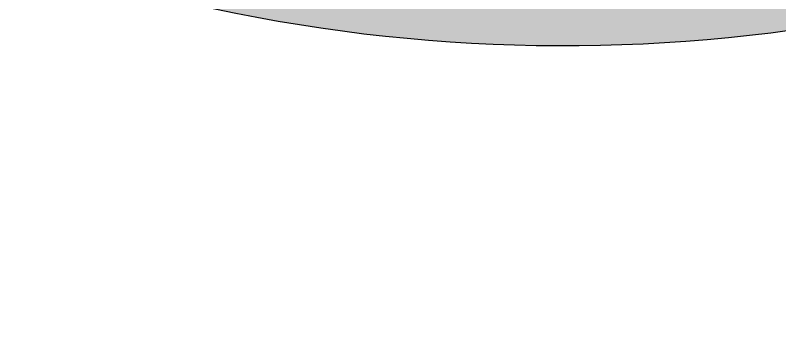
# Model space of a CAD drawing. Header units: millimetres. Extents: x 837111 to 838100, y 1172930 to 1173673.
# Drawn here: x 837834.652 to 837837.578, y 1173268.934 to 1173270.106 of the extents above; entities that cross this region are included whole.
import ezdxf

# ---------------------------------------------------------------- set-up
doc = ezdxf.new("R2010")
doc.units = ezdxf.units.MM
for name, color, linetype in [('OLD-ANT-PLANTAS PROPUESTAS$0$A-BORDE DE LOSA PERFIL IPE', 2, 'Continuous'), ('OLD-ANT-PLANTAS PROPUESTAS$0$A-FONDO_253', 253, 'Continuous'), ('OLD-ANT-PLANTAS PROPUESTAS$0$KCIG-AP-DW-XR-VENTANERIA$0$A-Linea-1', 1, 'Continuous')]:
    doc.layers.add(name, color=color, linetype=linetype)
pattern_1 = [(360, (-849.8217438508292, 1688.314028592081), (9e-16, 6.984999999999998), [5.08, -1.905]), (90, (-849.8217438508292, 1688.314028592081), (-6.984999999999998, 9e-16), [5.08, -1.905])]

# ---------------------------------------------------------------- blocks, each defined once
blk = doc.blocks.new('*U160')
h = blk.add_hatch()
h.set_pattern_fill('ANSI31', color=251, scale=0.001, angle=64.87609861739458)
h.set_pattern_definition([(146.9777376823629, (-1474.475907683375, -1181.607954588934), (-0.001730263430391015, -0.002662106959055481), [])])
h.paths.add_polyline_path([(0.04475655211539609, 0.01095784647551789), (0.05062592180547631, 0.01220303612896372), (-0.2025626492151733, 1.205641576527577), (-0.2084320189535736, 1.204396387101894)])
h = blk.add_hatch()
h.set_pattern_fill('ANGLE', color=255, scale=0.9999999999999998, angle=-37.10163906496838)
h.set_pattern_definition(pattern_1)
h.paths.add_polyline_path([(-0.2097059462228129, 1.197391150822158), (-0.2057628456305427, 1.178804812800753), (-0.2031216291702812, 1.179365148403972), (-0.2070647297142318, 1.197951486197616)])
edge = h.paths.add_edge_path()
edge.add_line((-0.2103025849836295, 1.19059905155967), (-0.2095755420115475, 1.190753293844151))
edge.add_line((-0.2095755420115475, 1.190753293844151), (-0.2104153069254585, 1.194711639801615))
edge.add_line((-0.2104153069254585, 1.194711639801615), (-0.2111423501908629, 1.194557397216893))
edge.add_line((-0.2111423501908629, 1.194557397216893), (-0.2110737978278433, 1.194234266951486))
edge.add_arc((-0.2118420706824758, 1.194321375713416), 0.0007731953928794675, 231.1288074572232, 353.5312818131764, ccw=False)
edge.add_arc((-0.2095293949540908, 1.198068022747145), 0.005170961968963951, 200.1362182533748, 237.242716167581, ccw=False)
edge.add_arc((-0.2146074863588762, 1.196180385768797), 0.0002477414398340666, 25.72083538303295, 191.977677686837)
edge.add_arc((-0.2089680899897006, 1.196682121281603), 0.005907697361706852, 185.3725874473838, 230.1418306508833)
edge.add_arc((-0.2074529191367265, 1.18954015572134), 0.005907696814921823, 153.8136416748595, 198.5828848783589)
edge.add_arc((-0.2128102624098528, 1.187708927686578), 0.0002477415260999188, 191.9777454529606, 358.2345877568146)
edge.add_arc((-0.2073850935559511, 1.188040977856679), 0.005188675704393021, 146.778392525729, 183.7536165400617, ccw=False)
edge.add_arc((-0.2110380884473789, 1.190538565841508), 0.0007694056496825473, 29.90657138514632, 153.3442883049574, ccw=False)
edge.add_line((-0.2103711371844486, 1.190922181621474), (-0.2103025849836295, 1.19059905155967))
edge.add_line((-0.2103025849836295, 1.19059905155967), (-0.2103711371844486, 1.190922181621474))
edge.add_line((-0.2103711371844486, 1.190922181621474), (-0.2103025849836295, 1.19059905155967))
edge = h.paths.add_edge_path()
edge.add_line((-0.2469173989167082, 1.172519497927023), (-0.2476444419371096, 1.172365255870304))
edge.add_line((-0.2476444419371096, 1.172365255870304), (-0.2468046772992802, 1.168406910092282))
edge.add_line((-0.2468046772992802, 1.168406910092282), (-0.2460776342133175, 1.168561152400923))
edge.add_line((-0.2460776342133175, 1.168561152400923), (-0.2461461862346952, 1.16888428273881))
edge.add_arc((-0.2453779134687817, 1.168797174142485), 0.0007731952860682137, 51.12881891011523, 173.531293266067, ccw=False)
edge.add_arc((-0.2476905903299612, 1.165050526565), 0.005170962949438242, 20.136212786598207, 57.242710700803116, ccw=False)
edge.add_arc((-0.2426124979105512, 1.166938163639594), 0.0002477414678922406, 205.7208892300716, 371.9777315338439)
edge.add_arc((-0.2482518939999355, 1.166436428305152), 0.005907697067534621, 5.372588253605397, 50.1418314571045)
edge.add_arc((-0.2497670654335302, 1.173578393597762), 0.005907697067532739, 333.8136439076151, 378.5828871111145)
edge.add_arc((-0.2444097219388432, 1.175409621950181), 0.0002477414678922584, 11.97774383069586, 178.2345861345297)
edge.add_arc((-0.249834891050789, 1.175077571599158), 0.005188676032340276, -33.221605651995276, 3.75361836233742, ccw=False)
edge.add_arc((-0.2461818957048321, 1.172579983408716), 0.0007694054958840191, 209.9065793001638, 333.34429621995184, ccw=False)
edge.add_line((-0.24684884678145, 1.172196367613297), (-0.2469173989167082, 1.172519497927023))
edge.add_line((-0.2469173989167082, 1.172519497927023), (-0.24684884678145, 1.172196367613297))
edge.add_line((-0.24684884678145, 1.172196367613297), (-0.2469173989167082, 1.172519497927023))
h = blk.add_hatch()
h.set_pattern_fill('ANGLE', color=255, scale=0.9999999999999998, angle=-37.10163906496838)
h.set_pattern_definition(pattern_1)
edge = h.paths.add_edge_path()
edge.add_line((-0.2437656493122169, 1.174831524805016), (-0.2405374957890755, 1.175516379155483))
edge.add_line((-0.2405374957890755, 1.175516379155483), (-0.241037643901238, 1.173979113796779))
edge.add_line((-0.241037643901238, 1.173979113796779), (-0.242203408139536, 1.173731796342855))
edge.add_line((-0.242203408139536, 1.173731796342855), (-0.2418713573117518, 1.172166631019014))
edge.add_line((-0.2418713573117518, 1.172166631019014), (-0.2142853188801047, 1.178019022578656))
edge.add_line((-0.2142853188801047, 1.178019022578656), (-0.2146588758948512, 1.179779833484297))
edge.add_line((-0.2146588758948512, 1.179779833484297), (-0.2164196868246514, 1.179406276583431))
edge.add_arc((-0.2165026995227963, 1.17979756815451), 0.0004000002520636843, 191.9777710664989, 281.97773764881896, ccw=False)
edge.add_line((-0.2168939910454586, 1.179714555228145), (-0.2169770035332638, 1.180105846367583))
edge.add_arc((-0.2165857120314823, 1.180188859110769), 0.0004000001936219596, 101.97774601998782, 191.9777460199656, ccw=False)
edge.add_line((-0.2166687247746682, 1.18058015061255), (-0.2144187997230081, 1.181057473313843))
edge.add_arc((-0.2142527745094528, 1.180274890645797), 0.0008000000024136742, 11.977735133865508, 101.9777318932666, ccw=False)
edge.add_line((-0.2134701918507971, 1.180440915903615), (-0.2130136224138066, 1.178288813606615))
edge.add_line((-0.2130136224138066, 1.178288813606615), (-0.2072420751609038, 1.179513250182119))
edge.add_line((-0.2072420751609038, 1.179513250182119), (-0.209117768833609, 1.188354584082148))
edge.add_line((-0.209117768833609, 1.188354584082148), (-0.2112324704799216, 1.18916728485683))
edge.add_line((-0.2112324704799216, 1.18916728485683), (-0.2115294139666752, 1.190566969228588))
edge.add_line((-0.2115294139666752, 1.190566969228588), (-0.2093590622059263, 1.189732881418597))
edge.add_line((-0.2093590622059263, 1.189732881418597), (-0.2106317892192157, 1.195732052175337))
edge.add_line((-0.2106317892192157, 1.195732052175337), (-0.2122765277684068, 1.194088591088189))
edge.add_line((-0.2122765277684068, 1.194088591088189), (-0.2125734717106837, 1.195488275363308))
edge.add_line((-0.2125734717106837, 1.195488275363308), (-0.210928732999292, 1.197131736246854))
edge.add_line((-0.210928732999292, 1.197131736246854), (-0.2097059473443791, 1.197391151060242))
edge.add_line((-0.2097059473443791, 1.197391151060242), (0.04074804670911567, 0.01684241207681558))
edge.add_line((0.04074804670911564, 0.01684241207681549), (0.03952526139584525, 0.01658299733590615))
edge.add_line((0.03952526139584525, 0.01658299733590615), (0.03735490929345383, 0.01741708507341828))
edge.add_line((0.03735490929345383, 0.01741708507341828), (0.03705796608278129, 0.0188167692657348))
edge.add_line((0.03705796608278129, 0.0188167692657348), (0.03922831779521068, 0.01798268168350457))
edge.add_line((0.03922831779521068, 0.01798268168350457), (0.03795559083024098, 0.02398185221248287))
edge.add_line((0.03795559083024098, 0.02398185221248287), (0.03631085228104984, 0.02233839112533527))
edge.add_line((0.03631085228104984, 0.02233839112533527), (0.03601390833877303, 0.02373807540045413))
edge.add_line((0.03601390833877303, 0.02373807540045413), (0.03761647445134262, 0.02533939635019019))
edge.add_line((0.03761647445134262, 0.02533939635019019), (0.03574078107195986, 0.03418073055046047))
edge.add_line((0.03574078107195986, 0.03418073055046047), (0.02996923409513833, 0.03295629379551469))
edge.add_line((0.02996923409513833, 0.03295629379551469), (0.03042580330436742, 0.03080419145019464))
edge.add_arc((0.02964322079796281, 0.0306381660334012), 0.000799999886469964, -78.02225649476338, 11.977748534753687, ccw=False)
edge.add_line((0.02980924614605987, 0.02985558351242261), (0.02755932104608001, 0.02937826103889119))
edge.add_arc((0.02747630829127483, 0.02976955237174356), 0.0004000000307821663, 191.9777393701746, 281.97775266981085, ccw=False)
edge.add_line((0.02708501693915334, 0.02968653970776589), (0.02700200428914765, 0.03007783105080612))
edge.add_arc((0.02739329579789166, 0.03016084359311094), 0.0004000001587438105, 101.97774102406407, 191.9777176654011, ccw=False)
edge.add_line((0.02731028309606294, 0.0305521350680119), (0.02907109402586317, 0.03092569196887763))
edge.add_line((0.02907109402586317, 0.03092569196887763), (0.02869753694555569, 0.03268650262259656))
edge.add_line((0.02869753694555569, 0.03268650262259656), (0.001111498627789375, 0.02683411108711409))
edge.add_line((0.001111498627789377, 0.02683411108711409), (0.001443549017291929, 0.02526894614631645))
edge.add_line((0.001443549017291929, 0.02526894614631645), (0.002609313531671214, 0.02551626342079799))
edge.add_line((0.002609313531671214, 0.02551626342079799), (0.003690550145553532, 0.02431448960598315))
edge.add_line((0.003690550145553532, 0.02431448960598315), (0.0004623968501736185, 0.02362963530383589))
edge.add_line((0.0004623968501736185, 0.02362963530383589), (-0.2437656490844553, 1.174831524853335))
h = blk.add_hatch()
h.set_pattern_fill('ANGLE', color=255, scale=0.9999999999999998, angle=-37.10163906496838)
h.set_pattern_definition(pattern_1)
edge = h.paths.add_edge_path()
edge.add_line((0.007240061869458339, 0.01405866277214762), (0.007595789795222488, 0.01382745379723215))
edge.add_line((0.007595789795222488, 0.01382745379723215), (0.02461696242030667, 0.01743850390336043))
edge.add_line((0.02461696242030667, 0.01743850390336043), (0.02484817162298363, 0.01779423187744429))
edge.add_line((0.02484817162298363, 0.01779423187744429), (0.02520389954874777, 0.01756302290252882))
edge.add_line((0.02520389954874777, 0.01756302290252882), (0.03366557441493966, 0.01935817136830228))
edge.add_line((0.03366557441493966, 0.01935817136830228), (0.03592766904303506, 0.008695482669038976))
edge.add_line((0.03592766904303506, 0.008695482669038976), (0.0340201241158264, 0.008290796078780792))
edge.add_line((0.0340201241158264, 0.008290796078780792), (0.03491576859097353, 0.007407438592830265))
edge.add_line((0.03491576859097353, 0.007407438592830265), (0.03668360293743072, 0.007782485276965955))
edge.add_arc((0.03657983706798329, 0.008271599443686292), 0.0005000000237487098, 281.9777443524629, 371.9777443524615)
edge.add_line((0.03706895123470363, 0.00837536531313371), (0.03405974280487677, 0.02255967587199748))
edge.add_arc((0.03308151433339544, 0.0223521442228234), 0.0010000001639128, 11.97773768236285, 101.9777376823627)
edge.add_line((0.03287398268422136, 0.02333037269430474), (0.03062405774644204, 0.02285305001717171))
edge.add_line((0.03062405774644204, 0.02285305001717171), (0.03139636965491775, 0.02199463995422262))
edge.add_line((0.03139636965491775, 0.02199463995422262), (0.03308151444727628, 0.02235214424698328))
edge.add_line((0.03308151444727628, 0.02235214424698328), (0.03349657776286571, 0.02039568778370362))
edge.add_line((0.03349657776286571, 0.02039568778370362), (0.005617070653117361, 0.01448103670031724))
edge.add_line((0.005617070653117359, 0.01448103670031724), (0.005243513914452107, 0.01624184742651575))
edge.add_line((0.005243513914452107, 0.01624184742651575), (0.007004324747612897, 0.01661540478290454))
edge.add_arc((0.006921312418548857, 0.01700669601552329), 0.0003999998443761438, 281.9776959941871, 371.9776959941753)
edge.add_line((0.00731260365116763, 0.01708970834458725), (0.00727109730200493, 0.01728535412998812))
edge.add_arc((0.006879805958964706, 0.01720234147998245), 0.0004000000189989825, 11.97773768236087, 101.9777376823654)
edge.add_line((0.006796793308959005, 0.01759363282302266), (0.005035982379158772, 0.01722007592215694))
edge.add_arc((0.005243513935152656, 0.0162418476094169), 0.0009999999892897373, 101.9777343473093, 191.9777343473109)
edge.add_line((0.00426528562241262, 0.01603431605342298), (0.004638842637159087, 0.0142735051477826))
edge.add_line((0.004638842637159087, 0.0142735051477826), (-0.001670730183953903, 0.01293492618456082))
edge.add_line((-0.001670730183953903, 0.01293492618456082), (-0.003642280512869542, 0.02222809506930255))
edge.add_line((-0.003642280512869542, 0.02222809506930255), (-0.002223849545320365, 0.02252901565553192))
edge.add_arc((-0.002431381104773513, 0.02350724426505383), 0.001000000280328073, 281.9777310122574, 371.9777310122557)
edge.add_line((-0.001453152495251599, 0.02371477582450695), (-0.001795579658405154, 0.02532885252913728))
edge.add_line((-0.001795579658405154, 0.02532885252913728), (-0.002773808129886492, 0.0251213208799632))
edge.add_line((-0.002773808129886492, 0.0251213208799632), (-0.002431380966732937, 0.02350724417533287))
edge.add_line((-0.002431380966732937, 0.02350724417533287), (-0.003849812113723888, 0.02320632331302231))
edge.add_line((-0.003849812113723888, 0.02320632331302231), (-0.005157261290913789, 0.02936916168120391))
edge.add_line((-0.005157261290913789, 0.02936916168120391), (-0.00373883025780358, 0.02967008251935462))
edge.add_line((-0.00373883025780358, 0.02967008251935462), (-0.003396403094650025, 0.02805600581472429))
edge.add_line((-0.003396403094650025, 0.02805600581472429), (-0.00241817473704943, 0.02826353743973851))
edge.add_line((-0.00241817473704943, 0.02826353743973851), (-0.0027606016724415, 0.02987761419268856))
edge.add_arc((-0.003738830233643725, 0.02967008240547388), 0.001000000280328107, 11.97774435246646, 101.9777443524665)
edge.add_line((-0.003946362020858401, 0.03064831096667611), (-0.005413704386438082, 0.03033701356539457))
edge.add_arc((-0.005206172602682635, 0.02935878530097419), 0.0009999999892898158, 101.977747687524, 191.9777476875239)
edge.add_line((-0.006184400867103017, 0.02915125351721875), (-0.002760129187247739, 0.01301048624315388))
edge.add_line((-0.002760129187247739, 0.01301048624315388), (-0.002404401423684066, 0.01277927747184014))
edge.add_line((-0.002404401423684066, 0.01277927747184014), (-0.002635610512480277, 0.01242354952191614))
edge.add_line((-0.002635610512480277, 0.01242354952191614), (-0.0001037244181442271, 0.0004891639733112553))
edge.add_arc((0.0003853893620733748, 0.0005929297012588527), 0.0004999996162951, 191.9777376823629, 281.977737682363)
edge.add_line((0.000489155090020972, 0.000103815921041251), (0.002256989484797873, 0.0004788623774154565))
edge.add_line((0.002256989484797873, 0.0004788623774154565), (0.002716817811416536, 0.001649784319924602))
edge.add_line((0.002716817811416536, 0.001649784319924602), (0.0008092726081266692, 0.001245097909108291))
edge.add_line((0.0008092726081266692, 0.001245097909108291), (-0.001452821857768263, 0.01190778640476987))
edge.add_line((-0.001452821857768263, 0.01190778640476987), (0.007008853122304455, 0.01370293489470321))
edge.add_line((0.007008853122304455, 0.01370293489470321), (0.007240061869458339, 0.01405866277214762))
h = blk.add_hatch()
h.set_pattern_fill('ANGLE', color=255, scale=0.9999999999999998, angle=-37.10163906496838)
h.set_pattern_definition(pattern_1)
h.paths.add_polyline_path([(0.04074804670911564, 0.01684241207681549), (0.03680494584076415, 0.03542875027766226), (0.03944616251154576, 0.03598908544951899), (0.04338926310381594, 0.01740274742811407)])
edge = h.paths.add_edge_path()
edge.add_line((0.03744502839538512, 0.02280719741964396), (0.03817207166078948, 0.02296144000436631))
edge.add_line((0.03817207166078948, 0.02296144000436631), (0.03901183652638051, 0.01900309427466463))
edge.add_line((0.03901183652638051, 0.01900309427466463), (0.03828479337485689, 0.01884885171410214))
edge.add_line((0.03828479337485689, 0.01884885171410214), (0.03821624146736023, 0.01917198207614774))
edge.add_arc((0.03754951509476478, 0.01878043749286305), 0.0007731954582211852, 30.42419443608245, 152.8266687920443)
edge.add_arc((0.04118421848986164, 0.01629552958848616), 0.005170962378018258, 146.7127592087372, 183.8192571229426)
edge.add_arc((0.03577711617639532, 0.01595872788932848), 0.0002477415260999015, 191.9777454529251, 358.23458775679114, ccw=False)
edge.add_arc((0.04113445936325145, 0.01778995605026436), 0.005907696773358022, 153.8136431013868, 198.5828863048858, ccw=False)
edge.add_arc((0.03961928865520867, 0.02493192120784898), 0.005907697278578095, 185.3725845943313, 230.1418277978308, ccw=False)
edge.add_arc((0.03397989232038036, 0.02443018622929278), 0.0002477414678922653, 25.720889230218802, 191.9777315340834, ccw=False)
edge.add_arc((0.03907256584829918, 0.02632950140290399), 0.005188676442798281, 200.2018569907814, 237.1770810051142)
edge.add_arc((0.03674832176658051, 0.0225638386993795), 0.0007694053895965295, 230.6111905978062, 354.0489075176035)
edge.add_line((0.03751358064452401, 0.02248406713007792), (0.03744502839538512, 0.02280719741964396))
edge.add_line((0.03744502839538512, 0.02280719741964396), (0.03751358064452401, 0.02248406713007792))
edge.add_line((0.03751358064452401, 0.02248406713007792), (0.03744502839538512, 0.02280719741964396))
edge = h.paths.add_edge_path()
edge.add_line((-0.003356611085219201, 0.02446281231878549), (-0.004083654236742822, 0.02430856975822299))
edge.add_line((-0.004083654236742822, 0.02430856975822299), (-0.004923419167894856, 0.02826691523600323))
edge.add_line((-0.004923419167894856, 0.02826691523600323), (-0.004196375788609751, 0.02842115784488543))
edge.add_line((-0.004196375788609751, 0.02842115784488543), (-0.004127823767232351, 0.02809802750699968))
edge.add_arc((-0.003461097595835805, 0.02848957191675809), 0.0007731951968540427, 210.4241908980544, 332.8266652540167)
edge.add_arc((-0.007095801545876778, 0.03097448048511679), 0.005170962951534634, 326.712755599013, 363.8192535132184)
edge.add_arc((-0.001688698872052401, 0.0313112818765485), 0.0002477412932693049, 11.977738963789022, 178.2345812676525, ccw=False)
edge.add_arc((-0.007046042022034568, 0.02948005326132613), 0.005907696648664215, -26.18635261903512, 18.58289058446411, ccw=False)
edge.add_arc((-0.005530871231162124, 0.02233808855474025), 0.005907697278578224, 5.372584594330874, 50.141827797830274, ccw=False)
edge.add_arc((0.0001085251036663277, 0.02283982353329642), 0.0002477414678922563, -154.27911076978205, 11.977731534083773, ccw=False)
edge.add_arc((-0.004984148424252647, 0.02094050835968524), 0.005188676442798417, 20.20185699078058, 57.17708100511331)
edge.add_arc((-0.002659904342533839, 0.0247061710632098), 0.000769405389596529, 50.61119059780625, 174.0489075176035)
edge.add_line((-0.003425163220477343, 0.02478594263251138), (-0.003356611085219201, 0.02446281231878549))
edge.add_line((-0.003356611085219201, 0.02446281231878549), (-0.003425163220477343, 0.02478594263251138))
edge.add_line((-0.003425163220477343, 0.02478594263251138), (-0.003356611085219201, 0.02446281231878549))
h = blk.add_hatch()
h.set_pattern_fill('ANGLE', color=255, scale=0.9999999999999998, angle=-37.10163906496838)
h.set_pattern_definition(pattern_1)
edge = h.paths.add_edge_path()
edge.add_line((1.210611672839149, -0.0099999998928979), (1.21091167279519, -0.0102999997325242))
edge.add_line((1.21091167279519, -0.0102999997325242), (1.210911673028021, -0.0276999999769032))
edge.add_line((1.210911673028021, -0.0276999999769032), (1.21061167330481, -0.0279999998165295))
edge.add_line((1.21061167330481, -0.0279999998165295), (1.210911673028021, -0.028299999772571))
edge.add_line((1.210911673028021, -0.028299999772571), (1.21091167279519, -0.0369499997468665))
edge.add_line((1.21091167279519, -0.0369499997468665), (1.22181167290546, -0.0369499998632819))
edge.add_line((1.22181167290546, -0.0369499998632819), (1.22181167290546, -0.0350000000325963))
edge.add_line((1.22181167290546, -0.0350000000325963), (1.222861672984435, -0.0356928203254938))
edge.add_line((1.222861672984435, -0.0356928203254938), (1.222861672984435, -0.0374999998603016))
edge.add_arc((1.222361673077102, -0.03749999968567882), 0.0004999999073332122, 269.9999799897019, 359.9999799896995, ccw=False)
edge.add_line((1.222361672902479, -0.037999999593012), (1.20786167285405, -0.03799999994225799))
edge.add_arc((1.207861673028673, -0.03700000006938377), 0.000999999872874234, 179.9999899948277, 269.9999899948261, ccw=False)
edge.add_line((1.206861673155799, -0.0369999998947606), (1.206861672922967, -0.0346999999601394))
edge.add_line((1.206861672922967, -0.0346999999601394), (1.20786167285405, -0.0352773501072079))
edge.add_line((1.20786167285405, -0.0352773501072079), (1.20786167285405, -0.0369999998947606))
edge.add_line((1.20786167285405, -0.0369999998947606), (1.209861672716215, -0.0370000000111759))
edge.add_line((1.209861672716215, -0.0370000000111759), (1.209861673181875, -0.0084999997634441))
edge.add_line((1.209861673181875, -0.0084999997634441), (1.208061672747134, -0.0084999997634441))
edge.add_line((1.208061672747134, -0.0084999997634441), (1.208061672979965, -0.0102999999653548))
edge.add_arc((1.207661673019174, -0.01030000013997796), 0.0003999999607911357, -89.99997498706603, 2.5012927892476e-05, ccw=False)
edge.add_line((1.207661673193797, -0.0107000001007691), (1.207461672835052, -0.0106999995186925))
edge.add_arc((1.207461672602221, -0.01029999973252417), 0.0003999997861683942, 180.0000333505484, 270.0000333505509, ccw=False)
edge.add_line((1.207061672816053, -0.0102999999653548), (1.207061673281714, -0.0084999999962747))
edge.add_arc((1.208061673329211, -0.008499999647028507), 0.00100000004749729, 90.00002001033158, 180.0000200103319, ccw=False)
edge.add_line((1.208061672979965, -0.0074999995995313), (1.209861673181875, -0.0074999995995313))
edge.add_line((1.209861673181875, -0.0074999995995313), (1.209861672716215, -0.0010499996133149))
edge.add_line((1.209861672716215, -0.0010499996133149), (1.200361673021688, -0.0010499997297302))
edge.add_line((1.200361673021688, -0.0010499997297302), (1.200361673021688, -0.00249999971129))
edge.add_arc((1.199361672857775, -0.002499999711289888), 0.001000000163912995, 270, 359.99999999999363, ccw=False)
edge.add_line((1.199361672857775, -0.0034999998752028), (1.197711673099547, -0.0034999999916181))
edge.add_line((1.197711673099547, -0.0034999999916181), (1.197711672866715, -0.0024999999441206))
edge.add_line((1.197711672866715, -0.0024999999441206), (1.199361672857775, -0.00249999971129))
edge.add_line((1.199361672857775, -0.00249999971129), (1.199361672624944, -0.0010499996133149))
edge.add_line((1.199361672624944, -0.0010499996133149), (1.193061672849579, -0.0010500000789762))
edge.add_line((1.193061672849579, -0.0010500000789762), (1.19306167308241, -0.0024999999441206))
edge.add_line((1.19306167308241, -0.0024999999441206), (1.194711672840639, -0.0024999999441206))
edge.add_line((1.194711672840639, -0.0024999999441206), (1.194711672840639, -0.0034999999916181))
edge.add_line((1.194711672840639, -0.0034999999916181), (1.19306167308241, -0.0034999999916181))
edge.add_arc((1.193061672965994, -0.002499999711289769), 0.001000000280328337, 180.0000066701167, 270.00000667011744, ccw=False)
edge.add_line((1.192061672685666, -0.0024999998277053), (1.192061672918498, -0.0009999996982515))
edge.add_arc((1.19306167284958, -0.0009999996982509593), 0.0009999999310816854, 90.00000000003809, 180.000000000031, ccw=False)
edge.add_line((1.193061672849579, 2.328306e-10), (1.209561672760172, 1.164153e-10))
edge.add_line((1.209561672760172, 1.164153e-10), (1.209861672949044, -0.0002999999560416))
edge.add_line((1.209861672949044, -0.0002999999560416), (1.210161672905086, 2.328306000147322e-10))
edge.add_line((1.210161672905086, 2.328306e-10), (1.222361672902479, -1.164153e-10))
edge.add_arc((1.222361673077102, -0.0005000000237484712), 0.0004999999073332016, 2.0010299408568244e-05, 90.0000200102981, ccw=False)
edge.add_line((1.222861672984435, -0.0004999998491257), (1.222861672984435, -0.0023071791511029))
edge.add_line((1.222861672984435, -0.0023071791511029), (1.22181167290546, -0.0029999997932464))
edge.add_line((1.22181167290546, -0.0029999997932464), (1.22181167290546, -0.0010499996133149))
edge.add_line((1.22181167290546, -0.0010499996133149), (1.210911673260852, -0.0010500000789762))
edge.add_line((1.210911673260852, -0.0010500000789762), (1.21091167279519, -0.0096999999368563))
edge.add_line((1.21091167279519, -0.0096999999368563), (1.210611672839149, -0.0099999998928979))
at = {"color": 2}
for points in [[(-0.2414578715413696, 1.186329978234932), (-0.2412266626803347, 1.186685706136535), (-0.2242054898758088, 1.190296756518745), (-0.2238497621122451, 1.190065547747431), (-0.22361855308901, 1.190421275445434), (-0.2151568781744984, 1.192216423683446), (-0.2174189726887132, 1.20287911240687), (-0.2193265177298026, 1.202474425792452), (-0.2188666895170646, 1.2036453477108), (-0.2170988553328078, 1.204020394598538, -0.4142135623730869), (-0.2165059756141225, 1.203635046114905), (-0.2134967668426533, 1.189450735628521, -0.4142135623730951), (-0.2142674636477193, 1.188264975987549), (-0.2165173886510595, 1.187787653058493), (-0.2161601399926124, 1.188885699710746), (-0.2144749952002538, 1.189243204003507), (-0.2148900582880819, 1.191199660515107), (-0.2427695654944694, 1.185285009887242), (-0.2423960084969644, 1.183524198501919), (-0.2406351973877224, 1.183897755678866, -0.4142135623730326), (-0.2401608933291156, 1.183589477237754), (-0.2401193875010371, 1.183393831103792, -0.4142135623731159), (-0.2404276657385485, 1.182919527207386), (-0.2421884767649882, 1.182545970762043, -0.4142135623731035), (-0.2433742370167655, 1.183316667080507), (-0.2437477939659508, 1.185077478238068), (-0.250057366462663, 1.183738898867644), (-0.2480858160681862, 1.174445730234823), (-0.246667385035076, 1.174746651072974, -0.4142135623730869), (-0.2454816249144205, 1.173975954250666), (-0.2451391976857061, 1.172361877797958), (-0.2461174259949866, 1.172154345945181), (-0.2464598533859018, 1.173768422601492), (-0.247878284484573, 1.17346750151142), (-0.2465708349001798, 1.167304663467639), (-0.2451524040292702, 1.167605584509392), (-0.2454948311441041, 1.169219660986261), (-0.2445166027865036, 1.169427192611275), (-0.2441741756716696, 1.167813116134406, -0.4142135623730951), (-0.2449448724456571, 1.166627355785989), (-0.2464122150873182, 1.16631605856415, -0.4142135623730951), (-0.2475979749318921, 1.167086755207014), (-0.2510222464495468, 1.183227522277478), (-0.2507910374090703, 1.183583250455163), (-0.251146765562596, 1.183814459381759), (-0.253678650925328, 1.195748844847562, -0.4142135623730951), (-0.2532933028558166, 1.19634172483541), (-0.2515254688993214, 1.196716771674827), (-0.2506298239203317, 1.195833414057756), (-0.2525373693030634, 1.195428727370858), (-0.2502752743160842, 1.184766039223757), (-0.2418135994671335, 1.186561187209846)], [(0.007240061869458339, 0.01405866277214762), (0.007595789795222488, 0.01382745379723215), (0.02461696242030667, 0.01743850390336043), (0.02484817162298363, 0.01779423187744429), (0.02520389954874777, 0.01756302290252882), (0.03366557441493966, 0.01935817136830228), (0.03592766904303506, 0.008695482669038976), (0.0340201241158264, 0.008290796078780792), (0.03491576859097353, 0.007407438592830265), (0.03668360293743072, 0.007782485276965955, 0.4142135623730869), (0.03706895123470363, 0.00837536531313371), (0.03405974280487677, 0.02255967587199748, 0.4142135623730951), (0.03287398268422136, 0.02333037269430474), (0.03062405774644204, 0.02285305001717171), (0.03139636965491775, 0.02199463995422262), (0.03308151444727628, 0.02235214424698328), (0.03349657776286571, 0.02039568778370362), (0.005617070653117359, 0.01448103670031724), (0.005243513914452107, 0.01624184742651575), (0.007004324747612897, 0.01661540478290454, 0.4142135623730326), (0.00731260365116763, 0.01708970834458725), (0.00727109730200493, 0.01728535412998812, 0.4142135623731159), (0.006796793308959005, 0.01759363282302266), (0.005035982379158772, 0.01722007592215694, 0.4142135623731035), (0.00426528562241262, 0.01603431605342298), (0.004638842637159087, 0.0142735051477826), (-0.001670730183953903, 0.01293492618456082), (-0.003642280512869542, 0.02222809506930255), (-0.002223849545320365, 0.02252901565553192, 0.4142135623730869), (-0.001453152495251599, 0.02371477582450695), (-0.001795579658405154, 0.02532885252913728), (-0.002773808129886492, 0.0251213208799632), (-0.002431380966732937, 0.02350724417533287), (-0.003849812113723888, 0.02320632331302231), (-0.005157261290913789, 0.02936916168120391), (-0.00373883025780358, 0.02967008251935462), (-0.003396403094650025, 0.02805600581472429), (-0.00241817473704943, 0.02826353743973851), (-0.0027606016724415, 0.02987761419268856, 0.4142135623730951), (-0.003946362020858401, 0.03064831096667611), (-0.005413704386438082, 0.03033701356539457, 0.4142135623730951), (-0.006184400867103017, 0.02915125351721875), (-0.002760129187247739, 0.01301048624315388), (-0.002404401423684066, 0.01277927747184014), (-0.002635610512480277, 0.01242354952191614), (-0.000103724418144227, 0.0004891639733112556, 0.4142135623730951), (0.000489155090020972, 0.000103815921041251), (0.002256989484797873, 0.0004788623774154565), (0.002716817811416536, 0.001649784319924602), (0.0008092726081266692, 0.001245097909108291), (-0.001452821857768263, 0.01190778640476987), (0.007008853122304455, 0.01370293489470321)]]:
    blk.add_lwpolyline(points, format="xyb", close=True, dxfattribs=at)
at = {"color": 253}
for points in [[(-0.2469173989167082, 1.172519497927023), (-0.2476444419371096, 1.172365255870304), (-0.2468046772992802, 1.168406910092282), (-0.2460776342133175, 1.168561152400923), (-0.2461461862346952, 1.16888428273881, -0.5914129239748257), (-0.244892678117252, 1.169399152218518, -0.1633373878026674), (-0.2428356928702586, 1.166830646920547, 0.8867251386124738), (-0.2423701501872991, 1.16698957780056, 0.1978658723391363), (-0.2444657138311967, 1.170971373108741, 0.1978658723391381), (-0.2441673742266255, 1.17546103616316, 0.8867251386124738), (-0.2446573458135507, 1.17541725422299, -0.1627493707736177), (-0.2454942637818427, 1.17223480641704, -0.5975263370813239), (-0.24684884678145, 1.172196367613297), (-0.2469173989167082, 1.172519497927023), (-0.24684884678145, 1.172196367613297)], [(-0.2103025849836295, 1.19059905155967), (-0.2095755420115475, 1.190753293844151), (-0.2104153069254585, 1.194711639801615), (-0.2111423501908629, 1.194557397216893), (-0.2110737978278433, 1.194234266951486, -0.5914129239748257), (-0.212327306221367, 1.193719397651218, -0.1633373878026674), (-0.2143842913234019, 1.196287902265907, 0.8867251386124738), (-0.2148498341030003, 1.196128971841414, 0.1978658723391363), (-0.2127542704107833, 1.192147176305473, 0.1978658723391381), (-0.2130526101775552, 1.187657513454657, 0.8867251386124738), (-0.2125626384767491, 1.187701295418987, -0.1627493707736177), (-0.2117257204601373, 1.190883742997174, -0.5975263370813239), (-0.2103711371844486, 1.190922181621474), (-0.2103025849836295, 1.19059905155967), (-0.2103711371844486, 1.190922181621474)], [(-0.003356611085219201, 0.02446281231878549), (-0.004083654236742822, 0.02430856975822299), (-0.004923419167894856, 0.02826691523600323), (-0.004196375788609751, 0.02842115784488543), (-0.004127823767232351, 0.02809802750699968, 0.5914129239748257), (-0.002773240719305201, 0.02813646608298057, 0.1633373878026674), (-0.001936322571571565, 0.03131891416501204, -0.8867251386124738), (-0.001446351326288507, 0.03136269603270189, -0.1978658723391363), (-0.001744690637537255, 0.02687303327852454, -0.1978658723391381), (0.000350872826918357, 0.02289123769426368, -0.8867251386124738), (-0.0001146698560407899, 0.02273230681424888, 0.1627493707736177), (-0.00217165539635722, 0.02530081181197968, 0.5975263370813239), (-0.003425163220477343, 0.02478594263251138), (-0.003356611085219201, 0.02446281231878549), (-0.003425163220477343, 0.02478594263251138)], [(0.03744502839538512, 0.02280719741964396), (0.03817207166078948, 0.02296144000436631), (0.03901183652638051, 0.01900309427466463), (0.03828479337485689, 0.01884885171410214), (0.03821624146736023, 0.01917198207614774, 0.5914129239748257), (0.03686165796391001, 0.01913354340352742, 0.1633373878026674), (0.03602474010949897, 0.01595109562173712, -0.8867251386124738), (0.03553476840869295, 0.01590731365740785, -0.1978658723391363), (0.03583310806158392, 0.02039697648406476, -0.1978658723391381), (0.03373754459712832, 0.02437877206832552, -0.8867251386124738), (0.03420308728008747, 0.02453770294834032, 0.1627493707736177), (0.03626007282040389, 0.02196919795060961, 0.5975263370813239), (0.03751358064452401, 0.02248406713007792), (0.03744502839538512, 0.02280719741964396), (0.03751358064452401, 0.02248406713007792)]]:
    blk.add_lwpolyline(points, format="xyb", close=True, dxfattribs=at)
at = {"color": 2}
blk.add_lwpolyline([(-0.2437656493122169, 1.174831524805016), (-0.2405374957890755, 1.175516379155483), (-0.241037643901238, 1.173979113796779), (-0.242203408139536, 1.173731796342855), (-0.2418713573117518, 1.172166631019014), (-0.2142853188801047, 1.178019022578656), (-0.2146588758948512, 1.179779833484297), (-0.2164196868246514, 1.179406276583431, -0.4142133915434858), (-0.2168939910454586, 1.179714555228145), (-0.2169770035332638, 1.180105846367583, -0.4142135623730951), (-0.2166687247746682, 1.18058015061255), (-0.2144187997230081, 1.181057473313843, -0.4142135458072664), (-0.2134701918507971, 1.180440915903615), (-0.2130136224138066, 1.178288813606615), (-0.2072420751609038, 1.179513250182119), (-0.209117768833609, 1.188354584082148), (-0.2112324704799216, 1.18916728485683), (-0.2115294139666752, 1.190566969228588), (-0.2093590622059263, 1.189732881418597), (-0.2106317892192157, 1.195732052175337), (-0.2122765277684068, 1.194088591088189), (-0.2125734717106837, 1.195488275363308), (-0.210928732999292, 1.197131736246854), (-0.2097059473443791, 1.197391151060242), (0.04074804670911564, 0.01684241207681549), (0.03952526139584525, 0.01658299733590615), (0.03735490929345383, 0.01741708507341828), (0.03705796608278129, 0.0188167692657348), (0.03922831779521068, 0.01798268168350457), (0.03795559083024098, 0.02398185221248287), (0.03631085228104984, 0.02233839112533527), (0.03601390833877303, 0.02373807540045413), (0.03761647445134262, 0.02533939635019019), (0.03574078107195986, 0.03418073055046047), (0.02996923409513833, 0.03295629379551469), (0.03042580330436742, 0.03080419145019464, -0.41421358808374), (0.02980924614605987, 0.02985558351242261), (0.02755932104608001, 0.02937826103889119, -0.4142136303601846), (0.02708501693915334, 0.02968653970776589), (0.02700200428914765, 0.03007783105080612, -0.4142134429647597), (0.02731028309606294, 0.0305521350680119), (0.02907109402586317, 0.03092569196887763), (0.02869753694555569, 0.03268650262259656), (0.001111498627789377, 0.02683411108711409), (0.001443549017291929, 0.02526894614631645), (0.002609313531671214, 0.02551626342079799), (0.003690550145553532, 0.02431448960598315), (0.0004623968501736185, 0.02362963530383589), (-0.2437656490844553, 1.174831524853335)], format="xyb", dxfattribs=at)
for points in [[(-0.2033612339784966, 1.161220380862974), (-0.2069722842640669, 1.178241553211978), (-0.2416015664149148, 1.170894934048873), (-0.2379905160810248, 1.153873761472108)], [(0.03185993984123319, 0.0524736000973657), (0.03547098999568117, 0.03545242724452003), (0.0008417076170717025, 0.02810580803309509), (-0.002769342602937316, 0.04512698063401943)]]:
    blk.add_lwpolyline(points, close=True, dxfattribs=at)
at = {"color": 253}
for points in [[(-0.2097059462228129, 1.197391150822158), (-0.2057628456305427, 1.178804812800753), (-0.2031216291702812, 1.179365148403972), (-0.2070647297142318, 1.197951486197616)], [(0.04074804670911564, 0.01684241207681549), (0.03680494584076415, 0.03542875027766226), (0.03944616251154576, 0.03598908544951899), (0.04338926310381594, 0.01740274742811407)]]:
    blk.add_lwpolyline(points, close=True, dxfattribs=at)
at = {"color": 2}
for points in [[(-0.2018197467741582, 1.160218476791206), (-0.2389924227686483, 1.152332275378904)], [(0.03286184568337136, 0.0540150862492134), (-0.004310829969476494, 0.04612888490939095)]]:
    blk.add_lwpolyline(points, dxfattribs=at)
at = {"layer": 'OLD-ANT-PLANTAS PROPUESTAS$0$KCIG-AP-DW-XR-VENTANERIA$0$A-Linea-1'}
blk.add_line((-0.2537824167015952, 1.19623795885554), (3.782895195725191e-10, 4.174746558712024e-08), dxfattribs=at)
blk.add_lwpolyline([(0.04475655211539609, 0.01095784647551789), (0.05062592180547631, 0.01220303612896372), (-0.2025626492151733, 1.205641576527577), (-0.2084320189535736, 1.204396387101894)], close=True, dxfattribs=at)

msp = doc.modelspace()

# ---------------------------------------------------------------- hatches: boundary and pattern name
at = {"layer": 'OLD-ANT-PLANTAS PROPUESTAS$0$A-FONDO_253'}
h = msp.add_hatch(color=256, dxfattribs=at)
h.dxf.hatch_style = 1
edge = h.paths.add_edge_path(flags=16)
edge.add_arc((837846.5299827635, 1173295.952724316), 7.586809834043554, 283.2472574440424, 358.0595373175427, ccw=False)
edge.add_arc((837850.9883842388, 1173281.931604097), 7.171936876039426, 112.2863540946188, 191.8270496578635)
edge.add_arc((837834.7346373686, 1173278.788545361), 9.384415709847037, -50.43565767754632, 10.26995137541428, ccw=False)
edge.add_arc((837836.7500504333, 1173276.390516587), 6.252101179304476, 215.4928282028027, 309.3234062835149, ccw=False)
edge.add_arc((837839.3231884004, 1173278.176963571), 9.384415709720898, 124.2366792537577, 215.2518921651543, ccw=False)
edge.add_arc((837831.605890907, 1173289.391461605), 4.229280208041287, 305.1935658171082, 455.5206718522821)
edge.add_arc((837830.0950531617, 1173303.878980638), 10.33697513051549, 219.2370504454927, 276.1307228603242, ccw=False)
edge.add_arc((837827.4306336265, 1173301.686396099), 6.886423248737059, 124.7601433081746, 219.129648019049, ccw=False)
edge.add_arc((837829.3820095754, 1173298.840576406), 10.33697504430831, 56.261491462300285, 124.6527415205322, ccw=False)
edge.add_arc((837840.8037527162, 1173317.230851025), 11.32236051775362, 239.8867444756509, 421.4708286958872)
edge.add_arc((837858.6593492794, 1173341.398991634), 18.89914289688153, 173.438899438201, 228.8028144304612, ccw=False)
edge.add_arc((837850.1749360252, 1173342.374725932), 10.3588076771043, 80.76496837698483, 173.4383011194151, ccw=False)
edge.add_arc((837848.804150213, 1173333.945120136), 18.89914183868736, 8.12763643236201, 80.76437631199622, ccw=False)
edge.add_arc((837881.8448313349, 1173340.775755574), 14.9225649428947, 196.1817505584787, 260.4498354566786)
edge.add_arc((837878.0357495211, 1173314.581181272), 11.55599509919308, 37.21934384119248, 83.37479427436011, ccw=False)
edge.add_arc((837882.5174468432, 1173318.448929319), 5.659678873319842, -57.8324256341603, 33.47957658961292, ccw=False)
edge.add_arc((837879.242553577, 1173323.832830157), 11.96103711820775, 260.107537469145, 301.71635762257824, ccw=False)
edge.add_arc((837872.6987150168, 1173296.566631175), 16.12060282947317, 73.83170339278954, 104.3384941783225)
edge.add_arc((837874.2832724269, 1173292.546310418), 20.41523595755922, 105.8529718154137, 171.1253725349831)
edge = h.paths.add_edge_path()
edge.add_arc((837846.5299827635, 1173295.952724316), 7.736809833975237, 283.3359578199395, 357.9917832171205, ccw=False)
edge.add_arc((837850.9883842383, 1173281.931604097), 7.021936875900269, 112.3821152417158, 191.8435279423823)
edge.add_arc((837834.7346373684, 1173278.788545361), 9.534415710202362, -50.43754921816918, 10.282313928010012, ccw=False)
edge.add_arc((837836.7500504332, 1173276.390516587), 6.402101179435458, 215.4900001192379, 309.3262343734332, ccw=False)
edge.add_arc((837839.3231884005, 1173278.17696357), 9.53441570984071, 124.24430432144209, 215.2537837082043, ccw=False)
edge.add_arc((837831.605890907, 1173289.391461605), 4.079280208227106, 305.2109305927174, 455.5095972438061)
edge.add_arc((837830.095053161, 1173303.878980639), 10.48697513031891, 219.2362837072528, 276.12630480350305, ccw=False)
edge.add_arc((837827.4306336265, 1173301.6863961), 7.036423249023729, 124.7589964895482, 219.1307948492432, ccw=False)
edge.add_arc((837829.3820095751, 1173298.840576406), 10.48697504416832, 56.28760681473062, 124.6535082583649, ccw=False)
edge.add_arc((837840.8037527169, 1173317.230851025), 11.17236051800369, 239.9109200451856, 421.5557651096452)
edge.add_arc((837858.6593492791, 1173341.398991634), 19.04914289673401, 173.4388994388474, 228.85316171637, ccw=False)
edge.add_arc((837850.1749366736, 1173342.374725075), 10.50880841939404, 80.76497267838442, 173.4383054202855, ccw=False)
edge.add_arc((837848.8041492756, 1173333.945119217), 19.04914289675851, 8.159544722013607, 80.76437866882151, ccw=False)
edge.add_arc((837881.8448313345, 1173340.775755574), 14.77256494282532, 196.222524298822, 260.4350676891463)
edge.add_arc((837878.03574952, 1173314.581181273), 11.70599509966811, 37.195454446624126, 83.35594229680441, ccw=False)
edge.add_arc((837882.5174468433, 1173318.448929319), 5.809678873148974, -57.838270586473186, 33.52803185098168, ccw=False)
edge.add_arc((837879.2425535768, 1173323.832830156), 12.11103711795276, 260.0684221818535, 301.7191423195167, ccw=False)
edge.add_arc((837872.698715018, 1173296.566631174), 15.97060282966364, 73.80236270655514, 104.331385091352)
edge.add_arc((837874.2832724265, 1173292.546310418), 20.26523595713034, 105.858579870312, 171.0998517920689)

# ---------------------------------------------------------------- linework, layer by layer
at = {"layer": 'OLD-ANT-PLANTAS PROPUESTAS$0$A-BORDE DE LOSA PERFIL IPE'}
msp.add_lwpolyline([(837854.2620407402, 1173295.68160469, -0.3377803210593293), (837848.3145587372, 1173288.424542929, 0.3613111546678189), (837844.1159321143, 1173280.490424272, -0.2713185480994544), (837840.8072868512, 1173271.43817046, -0.4339629793226585), (837831.5373517356, 1173272.673707229, -0.4193834373256859), (837833.9579557249, 1173286.058547248, 0.769399540497886), (837831.2142290834, 1173293.451896068, -0.2534568835582636), (837821.9724285724, 1173297.245759915, -0.4367427251748424), (837823.4189874091, 1173307.467221885, -0.3074773128967965), (837835.2025362682, 1173307.563999736, 1.014457994162955), (837846.1251837279, 1173327.054496557, -0.2466150851118791), (837839.7349674074, 1173343.575598137, -0.4279464838302137), (837851.8614389647, 1173352.747321876, -0.3278399087353835), (837867.6604518181, 1173336.648764815, 0.2877493016693207), (837879.3901445359, 1173326.208559972, -0.2041816495668742), (837887.3604862951, 1173321.657875794, -0.4212154067068083), (837885.610002491, 1173313.530751997, -0.1837631169719063), (837877.1537387316, 1173311.903283953, 0.1340015194746014), (837868.7455152696, 1173312.040233421, 0.2926159559505841), (837854.2620407406, 1173295.681604691)], format="xyb", close=True, dxfattribs=at)

# ---------------------------------------------------------------- block references
at = {"extrusion": (0.004559090782510805, -0.001644358069831855, 0.9999882553199188), "rotation": 244.2531928185308}
msp.add_blockref('*U160', (837825.9684356661, 1173275.397172449, 1890.487198155374), dxfattribs=at)
at = {"extrusion": (-0.004832371497855347, -0.0003962784221366688, 0.9999882455054755), "rotation": 256.6515493714838}
msp.add_blockref('*U160', (837826.1503386407, 1173268.70547838, -4513.682121494056), dxfattribs=at)
at = {"rotation": 268.8158750491355}
msp.add_blockref('*U160', (837837.2269398959, 1173270.378140971), dxfattribs=at)

doc.saveas('drawing.dxf')
